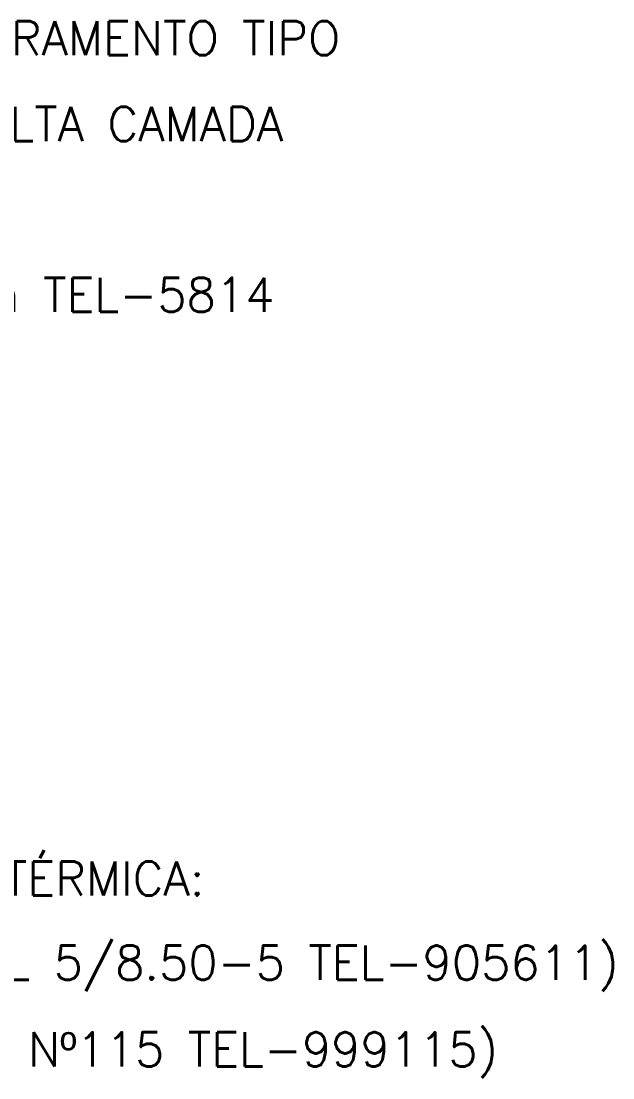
# Model space of a CAD drawing. Header units: millimetres. Extents: x -6627.7 to -6613.9, y -4619 to -4608.
# Drawn here: x -6617.4 to -6613.94, y -4614.42 to -4608.24 of the extents above; entities that cross this region are included whole.
import ezdxf
from ezdxf.enums import TextEntityAlignment as Align

# ---------------------------------------------------------------- set-up
doc = ezdxf.new("R2010")
doc.units = ezdxf.units.MM
doc.header["$LTSCALE"] = 10
doc.layers.add('Termotécnica', color=7, linetype='Continuous')
doc.styles.add('r80', font='romans.shx')

msp = doc.modelspace()

# ---------------------------------------------------------------- texts
at = {"layer": 'Termotécnica', "color": 2, "style": 'r80'}
for s, p in [('HASTE DE ATERRAMENTO TIPO ', (-6619.5295, -4608.3361)), ('COPPERWELD ALTA CAMADA ', (-6619.5293, -4608.8381)), ('%%C5/8" x 2,40m TEL-5814', (-6619.5294, -4609.8388)), ('SOLDA EXOTÉRMICA: ', (-6619.0046, -4613.2567)), ('(MOLDE HCL 5/8.50-5 TEL-905611) ', (-6619.0046, -4613.7497)), ('(CARTUCHO Nº115 TEL-999115) ', (-6619.0179, -4614.2574))]:
    msp.add_text(s, height=0.2, dxfattribs=at).set_placement(p, align=Align.MIDDLE_LEFT)

doc.saveas('drawing.dxf')
